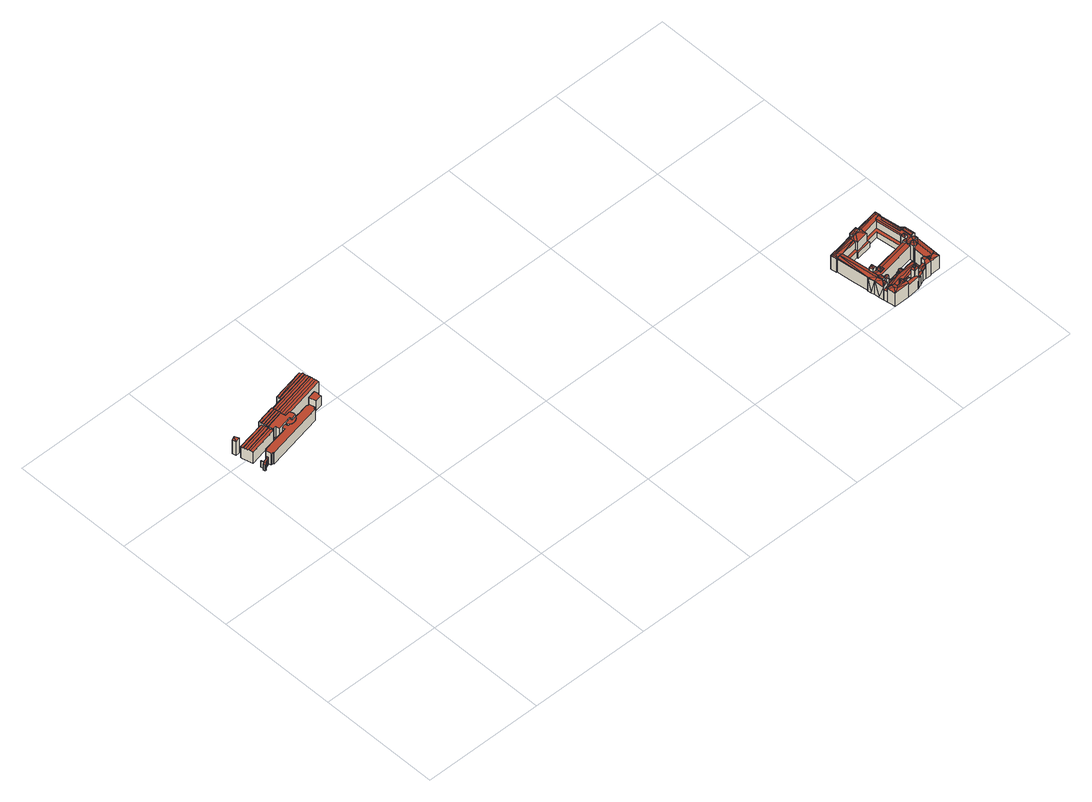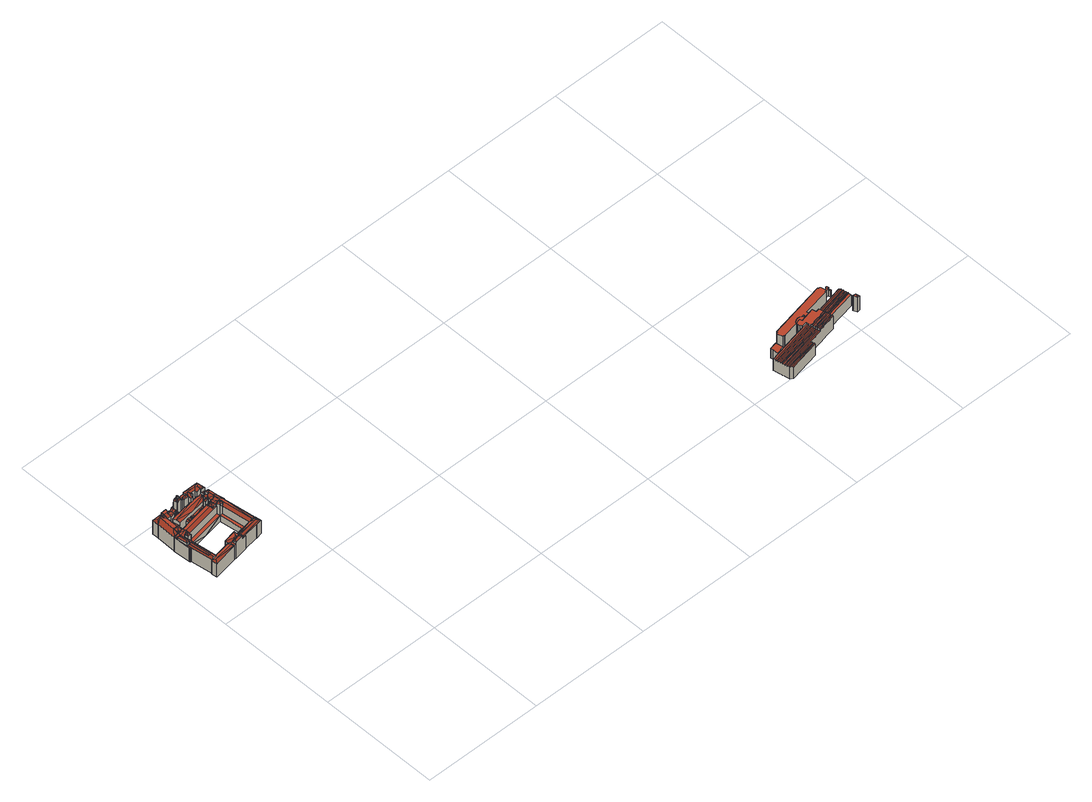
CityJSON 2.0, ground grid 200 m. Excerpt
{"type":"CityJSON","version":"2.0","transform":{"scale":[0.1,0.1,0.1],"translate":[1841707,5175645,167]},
"CityObjects":{
"building1":{"type":"Building","attributes":{"name":"inconnu"},"children":["building1-1"]},
"building1-1":{"type":"BuildingPart","attributes":{"measuredHeight":29.26},"parents":["building1"],"geometry":[{"type":"Solid","lod":"2","boundaries":[[[[0,1,2,3,4,5]],[[6,7,8]],[[9,7,6]],[[10,11,12,13]],[[14,15,16,17,18,19,20,21,22]],[[23,24,25,26,27,28,29,30,31,32,33,34,35,36]],[[37,38,39]],[[39,38,40]],[[41,42,43,44,45,46,47,48,49,50,51]],[[52,53,54]],[[55,53,52]],[[56,55,52]],[[57,54,53,58,59,60]],[[61,62,63,64,65,66,67]],[[59,68,69]],[[60,59,69]],[[70,63,62]],[[71,70,62]],[[66,65,72]],[[65,73,74,72]],[[69,68,75,70,71,76]],[[72,74,77,78,79,80]],[[81,82,83,84]],[[85,82,81]],[[82,86,87,83]],[[87,88,89,90]],[[86,88,87]],[[91,92,93,94]],[[92,95,96,93]],[[89,88,97,98,99]],[[98,100,101,102]],[[97,100,98]],[[100,91,94,101]],[[103,104,105,106]],[[106,105,107,108,109]],[[110,111,112,113]],[[108,110,113,109]],[[114,115,116,117,118]],[[119,120,121]],[[122,119,121]],[[123,124,115,114,121,120]],[[125,119,122]],[[126,119,125]],[[127,128,129,130]],[[117,131,132,118]],[[133,134,135,136]],[[134,137,127,130]],[[135,134,130]],[[136,131,138,139,133]],[[132,131,136]],[[129,128,140,104,103]],[[141,112,111,142,143,144,145,146]],[[147,125,122]],[[148,126,125]],[[149,126,148]],[[150,151,152,153,154,155,156,157,158,159,160,161,162,163,164,165,166,167,168,169,170,171,172,173,174,175,176,177]],[[178,179,180,181,182,183,184,185,186,187,188,189,190,191,192,193,194,195,196,197,198,199,200,201,202,203,204,205]],[[206,207,208,209,210,211]],[[212,0,5,213]],[[214,1,0,212]],[[2,1,214,215,216]],[[2,216,217,3]],[[218,4,3,217]],[[4,218,213,5]],[[219,220,9,6,221]],[[9,220,222,7]],[[7,222,223,8]],[[221,6,8,223]],[[10,224,225,11]],[[11,225,226,12]],[[14,22,227,228,229]],[[230,38,37,16,15,14,229]],[[231,232,233,23,36,190,189,234]],[[235,24,23,233]],[[236,237,25,24,235]],[[238,26,25,237]],[[26,238,239,27]],[[240,28,27,239]],[[28,240,241,29]],[[29,241,242,30]],[[30,242,243,31]],[[31,243,244,32]],[[32,244,245,33]],[[33,245,246,34]],[[34,246,247,35]],[[40,38,230,248,249]],[[250,39,40,249]],[[42,41,51,205,204,251,252]],[[45,253,254,46]],[[47,46,254,255,256,181]],[[47,181,180,48]],[[48,180,179,49]],[[49,179,178,50]],[[50,178,205,51]],[[257,258,259,55,56,124,123,260]],[[166,165,164,163,162,78,77,74,73,65,64,63,70,75,68,59,58,53,55,259,261,262,206,211,210,209,81,84,83,87,90,89,99,98,102,101,94,93,96]],[[95,92,91,100,97,88,86,82,85,208,207,263,264,265,266,267,268,269,270,271,272,273,274,275]],[[95,275,276,96]],[[96,276,10,167]],[[276,224,10]],[[166,96,167]],[[167,10,13,168]],[[277,278,279,280,281,282,283,284,285,286,287,288,289,290,291,292,293,294,147,122,121,114,118,132,136,135,130,129,103,106,109,113,112,141,295,296,297]],[[298,299,300,148,125,147,294]],[[301,149,148,300]],[[123,120,119,126,149,301,302,303,304,305,260]],[[141,146,145,144,17,16,37,39,250,295]],[[227,22,21,151,150,177,306]],[[168,13,12,169]],[[174,173,172,171,170,169,12,226,307,185,184,183,308,253,45,44]],[[174,44,43,175]],[[175,43,42,176]],[[176,42,252,306,177]],[[309,182,181,256]],[[308,183,182,309]],[[185,307,310,186]],[[311,312,187,186,310]],[[187,312,313,188]],[[234,189,188,313]],[[192,191,190,36,35,247,314]],[[192,314,315,193]],[[194,193,315,316,317]],[[194,317,318,195]],[[195,318,319,196]],[[320,197,196,319]],[[198,197,320,321,322]],[[198,322,323,199]],[[324,200,199,323]],[[325,201,200,324]],[[326,202,201,325]],[[327,203,202,326]],[[251,204,203,327]],[[17,144,143,156,155,154,18]],[[142,157,156,143]],[[142,111,110,108,107,105,104,140,128,127,137,134,133,139,138,131,117,116,115,124,56,52,54,57,60,69,76,71,62,61,67,66,72,80,79,161,160,159,158,157]],[[263,207,206,262]],[[208,85,81,209]],[[78,162,161,79]],[[20,152,151,21]],[[19,18,154,153,152,20]],[[323,322,321,320,319,318,317,316,315,314,247,246,245,244,243,242,241,240,239,238,237,236,235,233,232,231,234,313,312,311,310,307,226,225,224,276,275,274,273,272,271,270,269,268,267,266,265,264,263,262,261,259,258,257,260,305,304,303,302,301,300,299,298,294,293,292,291,290,289,288,287,286,285,284,283,282,281,280,279,278,277,297,296,295,250,249,248,230,229,228,227,306,252,251,327,326,325,324],[253,308,309,256,255,254]],[[223,222,220,219,221]],[[217,216,215,214,212,213,218]]]],"semantics":{"surfaces":[{"type":"RoofSurface"},{"type":"WallSurface"},{"type":"GroundSurface"}],"values":[[0,0,0,0,0,0,0,0,0,0,0,0,0,0,0,0,0,0,0,0,0,0,0,0,0,0,0,0,0,0,0,0,0,0,0,0,0,0,0,0,0,0,0,0,0,0,0,0,0,0,0,0,0,0,0,0,0,0,1,1,1,1,1,1,1,1,1,1,1,1,1,1,1,1,1,1,1,1,1,1,1,1,1,1,1,1,1,1,1,1,1,1,1,1,1,1,1,1,1,1,1,1,1,1,1,1,1,1,1,1,1,1,1,1,1,1,1,1,1,1,1,1,1,1,1,1,1,1,1,1,1,1,1,1,1,1,1,1,1,1,2,2,2]]}}]},
"building2":{"type":"Building","attributes":{"name":"inconnu"},"children":["building2-1"]},
"building2-1":{"type":"BuildingPart","attributes":{"measuredHeight":42.95},"parents":["building2"],"geometry":[{"type":"Solid","lod":"2","boundaries":[[[[328,329,330]],[[331,332,328]],[[333,334,328]],[[335,328,336]],[[333,328,335]],[[328,332,329]],[[334,331,328]],[[336,328,330]],[[337,338,339,340,341,342,343,344]],[[345,346,347,348]],[[347,346,349]],[[345,350,351,346]],[[346,351,349]],[[352,353,354]],[[352,355,353]],[[356,357,358,359]],[[360,361,357,362]],[[362,357,356]],[[363,364,365]],[[366,364,363]],[[363,365,367]],[[368,363,367]],[[369,370,371]],[[372,364,366]],[[365,364,370,373,374]],[[371,370,364]],[[353,355,375,369,371]],[[353,371,372,376]],[[354,353,376]],[[371,364,372]],[[361,360,377,376,372,366,363,368],[378,379,380,381,382,383,384,385,386,387]],[[354,377,360]],[[354,376,377]],[[352,354,362,356]],[[354,360,362]],[[388,367,389,390]],[[357,367,388]],[[365,374,389]],[[367,365,389]],[[358,357,388]],[[361,368,367,357]],[[391,392,393,394]],[[395,396,392]],[[397,395,392,391]],[[392,396,393]],[[398,399,400,401]],[[402,403,404,398,401,405]],[[403,406,404]],[[407,408,409,410,411,412,413,414]],[[415,416,417,418,419,420]],[[415,420,421]],[[422,415,421]],[[422,421,423]],[[424,422,423]],[[425,426,427,428,429,430,431]],[[429,432,430]],[[430,432,433,434]],[[433,432,435,436,437]],[[429,438,435]],[[432,429,435]],[[429,428,439,440,438]],[[441,442,443]],[[444,442,441]],[[445,442,444]],[[446,447,444,441,448]],[[449,450,451,452]],[[449,453,454,455,456]],[[449,456,457,458,450]],[[459,449,452]],[[460,449,459]],[[461,453,449]],[[460,461,449]],[[462,463,464,465,466,467,468,469,470,471,472,473]],[[474,475,476]],[[477,475,474]],[[478,479,480,475]],[[477,478,475]],[[481,479,478]],[[482,483,478,477]],[[484,485,486,487,488,489]],[[490,489,488,491,492]],[[493,494,448,495,496,497]],[[498,499,500,501,502,494,493]],[[503,504,505]],[[506,503,505]],[[505,504,507]],[[508,509,510,511]],[[512,510,509,513,514,515,516,517,518]],[[509,508,519,520,521,513]],[[511,510,512,522]],[[522,512,523]],[[524,525,526,527,528,529]],[[530,531,524,532]],[[531,525,524]],[[533,534,535,531,536]],[[531,535,537,538,525]],[[539,540,541,542,543]],[[544,545,546]],[[547,545,544,541]],[[541,540,548,549,547]],[[545,550,546]],[[551,552,553,554,555]],[[553,556,557,554]],[[552,558,556,553]],[[556,558,559,557]],[[560,561,562,563,564,565,566,567,568,569,570,571]],[[572,563,562]],[[573,574,572]],[[574,563,572]],[[575,576,577,578,579,580,581,582,583]],[[584,585,586,587,576,575,588,589,590]],[[591,592,593]],[[591,593,594]],[[593,592,594]],[[594,592,595]],[[596,592,591]],[[597,596,591]],[[598,599,600,601,602,603,604,605,606]],[[607,594,602,608]],[[609,597,591,594,607,610]],[[601,608,602]],[[611,608,601]],[[612,602,594,595,613]],[[603,602,612]],[[614,596,597]],[[615,616,617,618]],[[604,615,618]],[[604,603,615]],[[603,612,615]],[[619,620,621,622,623,624,625,626,627,628,629,630,631]],[[632,633,634,635,636,637,638,639]],[[635,640,641,642,636]],[[643,644,645,646,647,648,649,650,651,652,653,654]],[[655,656,491,657,652,651,658,417,659,660,661]],[[662,663,664,665,666]],[[665,664,667]],[[668,663,669,670]],[[669,663,662]],[[671,668,670,672]],[[673,670,669]],[[674,675,676,677]],[[664,678,679]],[[664,679,667]],[[679,678,680,681,682,683,684]],[[667,675,674]],[[679,675,667]],[[663,678,664]],[[663,668,685,686,680,678]],[[668,671,685]],[[687,669,662]],[[688,689,673,669,687,690]],[[690,687,691,692]],[[688,690,692]],[[693,694,695,696,697,698,699,700]],[[701,702,703,704]],[[705,699,698,706,707,702,701]],[[708,695,694]],[[705,701,709]],[[710,711,712,708,694]],[[713,714,715,716]],[[717,718,715,714]],[[705,709,719,720]],[[709,701,704,719]],[[720,719,704]],[[718,720,704,703,721,715]],[[716,715,722]],[[723,724,725,714,713,726,727]],[[728,729,730]],[[730,731,732]],[[733,731,730]],[[734,733,729]],[[735,734,729]],[[729,733,730]],[[736,735,729]],[[737,738,735]],[[737,735,736]],[[739,740,737]],[[741,739,737]],[[742,737,736]],[[742,682,737]],[[682,741,737]],[[743,736,729]],[[744,745,746]],[[746,745,747,748,749]],[[750,745,744,751]],[[752,753,754,755,745,750,756,757,758,759]],[[749,760,761,746]],[[762,763,764,765,766,744,746,767,768,769,770]],[[747,771,772]],[[748,747,772]],[[745,773,774,747]],[[775,776,777,778,779,780,781,782,783,784,785,786,787,788]],[[789,790,791,792,793,782,781]],[[794,795,796,797,798,779,778,799,800,801,802,786,785]],[[783,803,784]],[[804,805,806]],[[805,803,783,806]],[[807,808,809]],[[784,807,809]],[[803,807,784]],[[810,784,809,811]],[[812,807,803,813,814,815,816]],[[817,818,819,820,821,822]],[[822,823,824,825]],[[825,824,826]],[[827,828,824,823]],[[822,825,826,829]],[[821,830,822]],[[820,831,830,821]],[[830,823,822]],[[820,832,831]],[[832,833,831]],[[819,832,820]],[[833,827,823,830]],[[833,830,831]],[[834,822,829,835]],[[836,837,838,817,822,834,458]],[[839,451,834,835,840]],[[841,842,843,844,797,845,846,847,848,849,850,851,852,791,853,854]],[[855,845,856]],[[857,846,845]],[[845,855,858,859,857]],[[845,797,860]],[[856,845,860,861]],[[862,863,864,865,866]],[[867,868,869,675,870,684,742,736,871,872,873,874,875,876]],[[877,878,879,880,881,882,883,884,885,886,887,888,889,890,891,892,893]],[[894,895,896,897,898,899,900,876,901,902,903,904,905,906,907,908]],[[896,895,909,910,911,912,913,914,903,902,873,915,916,917,918,919,920,921,922,923,924]],[[385,335,336,386]],[[384,383,333,335,385]],[[382,334,333,383]],[[334,382,381,331]],[[332,331,381,380,379]],[[332,379,378,329]],[[329,378,387,330]],[[386,336,330,387]],[[925,337,344,926]],[[927,338,337,925]],[[928,339,338,927]],[[339,928,929,340]],[[926,344,343,930]],[[351,350,345,862,866,804,806]],[[351,806,783,349]],[[929,931,932,356,359,358,341,340]],[[933,352,356,932]],[[934,355,352,933]],[[369,375,355,934,935,631,630]],[[369,630,629,370]],[[374,373,370,629,628,445,444]],[[389,374,444,447,502]],[[395,868,867,396]],[[396,867,900,899,393]],[[936,937,403,402,643]],[[403,937,938,406]],[[399,647,646,400]],[[939,940,409,408,941]],[[410,409,940,942,943]],[[410,943,944,945,946,659,416,415,422,424,411]],[[416,659,417]],[[440,439,428,904,903,914,913,438]],[[437,436,435,438,913,912,911,910,909,433]],[[442,947,948,443]],[[949,950,495,448,441,443,948]],[[451,839,808,452]],[[460,812,816,461]],[[456,455,454,453,815,814,923,922,951,952]],[[457,456,952,953,836,458]],[[462,473,954,955,956]],[[957,463,462,956]],[[958,464,463,957]],[[464,958,959,465]],[[960,961,796,466,465,959]],[[466,796,795,467]],[[471,962,963,472]],[[954,473,472,963]],[[964,965,966,482,477,474,967]],[[478,483,482,966,968,941,408,407]],[[481,414,413,479]],[[969,967,474,476,970]],[[971,972,973,490,492,491,656]],[[487,486,485,974,975,653,652]],[[488,487,652,657,491]],[[930,343,342,500,499,498,976]],[[494,502,447,446,448]],[[496,495,950,977,978]],[[504,503,979,980,981]],[[512,518,517,516,515,514,513,693,700,699,705,720,718,717,714,523]],[[725,982,983,511,522,523,714]],[[984,985,986,689,688,508,511,983]],[[513,521,520,519,508,688,692,691,710,694,693]],[[406,938,987,531,530,532,404]],[[988,917,916,533,536,531,987]],[[535,743,729,537]],[[525,538,537,729,728,989,990,991]],[[526,525,991,992,993,759]],[[526,759,758,527]],[[994,995,540,539,996]],[[997,550,545,547,549,548,540,995,998,976,498,493,497,496,978]],[[550,997,999,546]],[[552,785,784,558]],[[557,559,558,784,810,470,469]],[[1000,1001,561,560,1002]],[[1003,1004,562,561,1001]],[[1005,572,562,1004]],[[1006,573,572,1005]],[[1007,574,573,1006]],[[1008,1009,563,574,1007]],[[970,476,475,480,479,413,412,423,421,420,419,418,658,651,650,750,751,744,766,765,764,763,762,770,769,768,767,564,563,1009,1010,1011]],[[566,1012,1013,567]],[[567,1013,1014,568]],[[568,1014,1015,569]],[[569,1015,1016,570]],[[570,1016,1017,571]],[[560,571,1017,1018,1002]],[[1019,584,590,589,588,575,583,582,581,1020,1021,828,827,833,832,819,818,1022,1023]],[[1024,585,584,1019]],[[587,586,585,1024,1025,996,539,543]],[[580,579,578,544,546,999,1026]],[[581,580,1026,1027,1020]],[[600,599,598,748,772,1028,1029,1030]],[[1031,1032,1033,611,601,600,1030]],[[611,1033,1034,608]],[[1035,1036,607,608,1034]],[[1037,771,747,609,610,607,1036,1038]],[[596,504,981,1039,1040,592]],[[613,595,592,1040,1041,624,623]],[[612,613,623,622,621,615]],[[615,621,620,616]],[[618,617,616,620,619,1042,1043]],[[1044,604,618,1043]],[[1045,760,749,606,605,604,1044]],[[1042,619,631,935]],[[1046,1047,625,624,1041]],[[625,1047,1048,626]],[[947,442,445,628,627,626,1048]],[[641,640,776,775,788,642]],[[637,636,642,788,787,786,802,638]],[[1049,654,653,975]],[[643,654,1049,1050,936]],[[1051,660,659,946]],[[1052,661,660,1051]],[[661,1052,1053,655]],[[1054,971,656,655,1053]],[[1055,673,689,986]],[[1056,670,673,1055]],[[1057,1058,672,670,1056]],[[1059,671,672,1058]],[[671,1059,1060,685]],[[681,680,686,685,1060,1061,740,739,741,682]],[[684,870,679]],[[679,870,675]],[[675,884,883,676]],[[1062,982,725,724,858]],[[696,695,708,712,711,687,662,666,665,667,674,697]],[[697,674,677,698]],[[702,707,706,698,677,676,883,882,881]],[[702,881,880,703]],[[715,850,849,722]],[[1063,1064,734]],[[735,1065,1063]],[[735,1063,734]],[[1066,1065,735]],[[738,1067,1066]],[[738,1066,735]],[[754,732,731,733,734,1064,1068,979,503,506,755]],[[753,1069,989,728,730,732,754]],[[759,993,1070,752]],[[1069,753,752,1070]],[[771,1037,1028,772]],[[761,760,1045,1012,566]],[[1071,1072,797,796,961]],[[792,878,877,793]],[[803,805,897,896,924,813]],[[813,924,923,814]],[[808,839,840,809]],[[962,471,470,810,811,809,840,1073]],[[1074,837,836,953]],[[1075,1076,838,837,1074]],[[1077,1078,817,838,1076]],[[1022,818,817,1078]],[[828,1021,1079,824]],[[824,1079,1080,826]],[[1081,829,826,1080]],[[829,1081,1082,835]],[[1073,840,835,1082]],[[797,1072,1083,860]],[[1084,1085,861,860,1083]],[[1086,1087,1088,855,856,861,1085,1089]],[[855,1088,1062,858]],[[852,851,879,878,792]],[[852,792,791]],[[886,863,1090]],[[1091,886,1090]],[[893,1090,862]],[[1092,1090,893]],[[1090,863,862]],[[869,397,391]],[[885,869,391,863]],[[886,885,863]],[[868,395,397,869]],[[737,740,1061,1093,1094]],[[1067,738,737,1094]],[[1095,887,886,1091]],[[887,1095,1096,888]],[[888,1096,1097,889]],[[889,1097,1098,890]],[[1099,891,890,1098]],[[891,1099,1100,892]],[[892,1100,1092,893]],[[884,675,869,885]],[[922,921,920,919,918,917,988,974,485,484,489,490,973,951]],[[901,876,875,874,873,902]],[[900,867,876]],[[915,873,872]],[[866,865,864,898,897,805,804]],[[844,843,842,841,854,789,781,780,779,798,797]],[[853,790,789,854]],[[853,791,790]],[[916,915,872,871,736,743,535,534,533]],[[848,847,846,857,859,858,724,723,727,726,713,716,722,849]],[[879,851,850,715,721,703,880]],[[687,711,710,691]],[[683,682,742,684]],[[649,756,750,650]],[[648,757,756,649]],[[801,800,799,633,632,639,638,802]],[[778,777,776,640,635,634,633,799]],[[774,597,609,747]],[[774,773,745,755,506,505,507,614,597]],[[748,598,606,749]],[[565,564,767,746,761,566]],[[467,795,794,785,552,551,555,554,468]],[[542,541,544,578,577,576,587,543]],[[648,647,399,398,404,532,524,529,528,527,758,757]],[[504,596,614,507]],[[468,554,557,469]],[[807,459,452,808]],[[812,460,459,807]],[[815,453,461,816]],[[450,834,451]],[[450,458,834]],[[895,894,430,434,433,909]],[[908,907,906,905,904,428,427,426,425,431,430,894]],[[418,417,658]],[[411,424,423,412]],[[414,481,478,407]],[[645,644,643,402,405,401,400,646]],[[898,864,863,391,394,393,899]],[[501,500,342,341,358,388,390,389,502]],[[793,877,893,862,345,348,347,782]],[[782,347,349,783]],[[1079,1021,1020,1027,1026,999,997,978,977,950,949,948,947,1048,1047,1046,1041,1040,1039,981,980,979,1068,1064,1063,1065,1066,1067,1094,1093,1061,1060,1059,1058,1057,1056,1055,986,985,984,983,982,1062,1088,1087,1086,1089,1085,1084,1083,1072,1071,961,960,959,958,957,956,955,954,963,962,1073,1082,1081,1080],[991,990,989,1069,1070,993,992],[1098,1097,1096,1095,1091,1090,1092,1100,1099],[1049,975,974,988,987,938,937,936,1050],[1031,1030,1029,1028,1037,1038,1036,1035,1034,1033,1032],[1013,1012,1045,1044,1043,1042,935,934,933,932,931,929,928,927,925,926,930,976,998,995,994,996,1025,1024,1019,1023,1022,1078,1077,1076,1075,1074,953,952,951,973,972,971,1054,1053,1052,1051,946,945,944,943,942,940,939,941,968,966,965,964,967,969,970,1011,1010,1009,1008,1007,1006,1005,1004,1003,1001,1000,1002,1018,1017,1016,1015,1014]]]],"semantics":{"surfaces":[{"type":"RoofSurface"},{"type":"WallSurface"},{"type":"GroundSurface"}],"values":[[0,0,0,0,0,0,0,0,0,0,0,0,0,0,0,0,0,0,0,0,0,0,0,0,0,0,0,0,0,0,0,0,0,0,0,0,0,0,0,0,0,0,0,0,0,0,0,0,0,0,0,0,0,0,0,0,0,0,0,0,0,0,0,0,0,0,0,0,0,0,0,0,0,0,0,0,0,0,0,0,0,0,0,0,0,0,0,0,0,0,0,0,0,0,0,0,0,0,0,0,0,0,0,0,0,0,0,0,0,0,0,0,0,0,0,0,0,0,0,0,0,0,0,0,0,0,0,0,0,0,0,0,0,0,0,0,0,0,0,0,0,0,0,0,0,0,0,0,0,0,0,0,0,0,0,0,0,0,0,0,0,0,0,0,0,0,0,0,0,0,0,0,0,0,0,0,0,0,0,0,0,0,0,0,0,0,0,0,0,0,0,0,0,0,0,0,0,0,0,0,0,0,0,0,0,0,0,0,0,0,0,0,0,0,0,0,0,0,0,0,0,0,0,0,0,0,0,0,0,1,1,1,1,1,1,1,1,1,1,1,1,1,1,1,1,1,1,1,1,1,1,1,1,1,1,1,1,1,1,1,1,1,1,1,1,1,1,1,1,1,1,1,1,1,1,1,1,1,1,1,1,1,1,1,1,1,1,1,1,1,1,1,1,1,1,1,1,1,1,1,1,1,1,1,1,1,1,1,1,1,1,1,1,1,1,1,1,1,1,1,1,1,1,1,1,1,1,1,1,1,1,1,1,1,1,1,1,1,1,1,1,1,1,1,1,1,1,1,1,1,1,1,1,1,1,1,1,1,1,1,1,1,1,1,1,1,1,1,1,1,1,1,1,1,1,1,1,1,1,1,1,1,1,1,1,1,1,1,1,1,1,1,1,1,1,1,1,1,1,1,1,1,1,1,1,1,1,1,1,1,1,1,1,1,1,1,1,1,1,1,1,1,1,1,1,1,1,1,1,1,1,1,1,1,1,1,1,1,1,1,1,1,1,1,1,1,1,1,1,1,1,1,2]]}}]}
},
"vertices":[
[1484,3907,587],[1352,3880,587],[1377,3761,587],[1493,3786,587],[1483,3832,587],[1499,3835,587],[56,3983,690],[17,3905,668],[80,3917,690],[2,3973,668],[572,3751,442],[584,3684,442],[630,3692,442],[617,3762,442],[1026,3777,488],[1023,3785,488],[1002,3840,488],[934,3825,488],[936,3819,488],[945,3804,488],[954,3788,488],[961,3769,488],[961,3764,488],[203,3504,518],[133,3487,518],[124,3529,518],[110,3525,518],[124,3467,518],[99,3463,518],[107,3427,518],[119,3429,518],[131,3437,518],[152,3456,518],[183,3473,518],[215,3482,518],[232,3504,518],[225,3537,518],[1002,3840,436],[1023,3785,428],[1144,3870,428],[1155,3811,429],[949,3716,624],[955,3726,624],[877,3709,624],[867,3748,624],[771,3726,624],[777,3704,624],[801,3675,624],[829,3660,624],[864,3656,624],[902,3665,624],[935,3692,624],[809,4037,657],[511,3966,664],[810,4032,664],[508,3979,646],[808,4044,646],[811,4029,663],[516,3942,652],[517,3935,648],[817,3999,648],[825,3955,663],[825,3956,664],[527,3891,664],[533,3866,651],[534,3862,648],[831,3927,648],[831,3928,649],[519,3928,664],[818,3993,664],[526,3898,648],[824,3964,648],[832,3919,664],[535,3857,662],[535,3855,664],[525,3900,649],[818,3991,663],[542,3827,647],[542,3824,646],[838,3889,646],[838,3892,648],[525,3900,613],[49,3788,632],[527,3891,632],[526,3898,618],[47,3796,613],[54,3764,614],[533,3866,614],[57,3753,631],[535,3857,631],[534,3862,622],[72,3688,614],[74,3678,631],[552,3782,631],[549,3792,614],[82,3644,613],[559,3748,613],[63,3725,614],[542,3827,614],[535,3855,630],[66,3715,632],[543,3820,632],[542,3824,621],[1605,4086,632],[832,3919,632],[838,3892,616],[1611,4057,616],[838,3889,621],[840,3881,632],[1613,4048,632],[845,3854,616],[847,3845,632],[1621,4012,632],[1619,4022,616],[1581,4203,616],[809,4037,616],[810,4032,626],[811,4029,632],[1582,4196,632],[1032,4124,616],[1033,4116,632],[1575,4232,632],[1573,4239,616],[1037,4094,620],[808,4044,620],[1541,4266,632],[1026,4153,632],[825,3955,632],[831,3928,616],[1603,4096,616],[1598,4123,632],[817,3999,616],[1588,4167,616],[818,3991,631],[824,3964,616],[1596,4131,616],[1590,4159,631],[825,3956,629],[817,3999,617],[818,3993,628],[831,3927,617],[1629,3975,617],[853,3812,618],[933,3830,619],[934,3825,617],[1002,3840,617],[1144,3870,617],[1572,4244,617],[1528,4275,616],[1023,4168,616],[961,3764,649],[961,3769,649],[954,3788,649],[945,3804,649],[936,3819,649],[934,3825,649],[933,3830,649],[853,3812,649],[847,3845,649],[845,3854,649],[840,3881,649],[838,3889,649],[542,3824,649],[543,3820,649],[549,3792,649],[552,3782,649],[559,3748,649],[572,3751,649],[617,3762,649],[630,3692,649],[687,3706,649],[726,3715,649],[755,3722,649],[771,3726,649],[867,3748,649],[877,3709,649],[955,3726,649],[962,3751,649],[902,3665,619],[864,3656,619],[829,3660,619],[801,3675,619],[767,3669,619],[755,3722,619],[726,3715,619],[687,3706,619],[696,3655,619],[250,3567,619],[251,3554,619],[234,3550,619],[225,3537,619],[232,3504,619],[242,3456,619],[254,3448,619],[277,3452,619],[281,3435,619],[1242,3639,619],[1239,3657,619],[1257,3660,619],[1263,3672,619],[1247,3757,619],[1235,3762,619],[1214,3758,619],[1211,3772,619],[949,3716,619],[935,3692,619],[516,3942,614],[36,3841,614],[47,3796,614],[525,3900,614],[519,3928,614],[517,3935,614],[1484,3907,397],[1499,3835,397],[1352,3880,397],[1364,3821,397],[1377,3761,397],[1493,3786,397],[1483,3832,397],[29,3978,397],[2,3973,397],[56,3983,397],[17,3905,397],[80,3917,397],[572,3751,397],[584,3684,397],[630,3692,397],[961,3764,397],[993,3771,397],[1026,3777,397],[1023,3785,397],[230,3543,397],[225,3537,397],[203,3504,397],[234,3550,397],[133,3487,397],[129,3508,397],[124,3529,397],[110,3525,397],[124,3467,397],[99,3463,397],[107,3427,397],[119,3429,397],[131,3437,397],[152,3456,397],[183,3473,397],[215,3482,397],[232,3504,397],[1089,3798,397],[1155,3811,397],[1144,3870,397],[949,3716,397],[955,3726,397],[771,3726,397],[777,3704,397],[789,3690,397],[801,3675,397],[808,4044,397],[658,4011,397],[508,3979,397],[1037,4094,397],[511,3966,397],[516,3942,397],[36,3841,397],[47,3796,397],[48,3792,397],[49,3788,397],[52,3776,397],[54,3764,397],[56,3758,397],[57,3753,397],[63,3725,397],[66,3715,397],[72,3688,397],[74,3678,397],[82,3644,397],[559,3748,397],[1619,4022,397],[1613,4048,397],[1612,4053,397],[1611,4057,397],[1605,4086,397],[1603,4096,397],[1601,4109,397],[1598,4123,397],[1596,4131,397],[1593,4145,397],[1590,4159,397],[1588,4167,397],[1582,4196,397],[1581,4203,397],[1575,4232,397],[1574,4235,397],[1573,4239,397],[1572,4244,397],[1629,3975,397],[1621,4012,397],[1620,4017,397],[1541,4266,397],[1535,4271,397],[1528,4275,397],[1023,4168,397],[1026,4153,397],[1032,4124,397],[1033,4116,397],[1035,4105,397],[962,3751,397],[687,3706,397],[755,3722,397],[767,3669,397],[696,3655,397],[473,3611,397],[250,3567,397],[251,3554,397],[242,3456,397],[254,3448,397],[265,3450,397],[277,3452,397],[281,3435,397],[1242,3639,397],[1239,3657,397],[1248,3658,397],[1257,3660,397],[1263,3672,397],[1247,3757,397],[1235,3762,397],[1214,3758,397],[1211,3772,397],
[9098,105,439],[9109,95,428],[9111,100,428],[9086,96,428],[9092,92,428],[9088,115,428],[9085,111,428],[9106,117,428],[9109,115,428],[9139,146,175],[9138,156,175],[9126,154,175],[9128,142,175],[9131,140,175],[9137,113,175],[9155,122,175],[9150,146,175],[9391,682,333],[9424,655,343],[9449,690,333],[9437,688,333],[9457,629,333],[9399,628,333],[9400,621,333],[9058,135,350],[9069,120,385],[9075,125,385],[9054,128,351],[9123,144,351],[9120,128,385],[9131,140,351],[9128,142,351],[9108,122,390],[9113,119,390],[9114,131,385],[9114,91,390],[9081,78,385],[9122,85,385],[9087,87,390],[9125,92,385],[9116,96,390],[9063,70,351],[9072,63,351],[9075,81,385],[9083,90,390],[9088,65,351],[9135,73,351],[9063,74,351],[9080,116,390],[9082,119,390],[9109,95,390],[9092,92,390],[9090,93,390],[9086,96,390],[9085,111,390],[9088,115,390],[9105,117,390],[9106,117,390],[9109,115,390],[9111,100,390],[9137,113,351],[9143,87,351],[9139,106,351],[8734,562,334],[8708,525,343],[8745,499,334],[8743,509,334],[8673,549,335],[8682,486,335],[8687,552,335],[8748,312,280],[8751,289,270],[8796,295,270],[8793,319,280],[8790,341,270],[8743,334,270],[8745,331,271],[8791,335,273],[8743,331,271],[9059,378,111],[9058,382,111],[9023,376,108],[9025,358,109],[9031,359,109],[9038,298,113],[9056,300,114],[9045,375,110],[9015,357,123],[8983,353,116],[8988,310,116],[8990,291,116],[9012,294,122],[9023,296,125],[9025,296,123],[9025,358,119],[9038,298,116],[9031,359,116],[8762,490,298],[8754,489,298],[8745,487,298],[8740,486,298],[8784,454,313],[8814,500,298],[8771,492,298],[8786,454,313],[8828,424,298],[8821,461,298],[8797,418,298],[8803,419,298],[8819,422,298],[8754,410,298],[8747,447,298],[8751,429,298],[9152,49,188],[9092,27,180],[9152,46,187],[9135,73,193],[9088,65,192],[9145,80,192],[9143,87,193],[9150,57,189],[9431,472,330],[9475,432,308],[9475,439,308],[9478,523,308],[9389,511,308],[9389,506,308],[9389,498,308],[9389,431,308],[9397,431,308],[9469,432,308],[9476,532,308],[9395,516,308],[9396,512,308],[9548,813,281],[9546,827,281],[9542,827,281],[9542,831,281],[9529,830,281],[9537,767,281],[9546,768,281],[9561,592,281],[9548,591,281],[9552,531,281],[9567,532,281],[9546,813,281],[9111,395,122],[9102,307,129],[9131,311,120],[9084,391,129],[9059,378,121],[9056,300,118],[9090,305,127],[9045,375,118],[9057,386,122],[9058,382,122],[8817,390,124],[8807,389,121],[8814,349,121],[8823,293,121],[8852,298,129],[8836,394,129],[8863,399,115],[8879,302,115],[8874,331,115],[9222,115,198],[9145,80,198],[9152,49,185],[9232,83,185],[9223,110,196],[9211,149,185],[9155,122,185],[9137,113,185],[9139,106,188],[9143,87,195],[8605,196,207],[8618,141,209],[8683,179,230],[8679,207,231],[8688,149,229],[8917,1188,332],[8952,1160,341],[9027,1175,341],[9051,1211,332],[9056,1155,332],[8927,1133,332],[8929,1133,332],[8932,1134,332],[8968,1140,332],[9010,1147,332],[9051,1154,332],[8917,1186,332],[8919,1178,332],[8926,1134,332],[9052,1204,332],[9060,1156,332],[8748,312,282],[8708,285,301],[8713,252,302],[8755,258,283],[8755,261,283],[8751,289,282],[8743,331,283],[8729,329,287],[8745,331,282],[8722,382,288],[8698,377,299],[8657,369,318],[8723,373,288],[8669,279,319],[8675,280,317],[9332,207,202],[9206,162,207],[9319,140,220],[9327,151,218],[9337,164,215],[9296,108,213],[9232,83,211],[9297,92,207],[9223,110,220],[9211,149,211],[9222,115,219],[9234,80,210],[9532,766,327],[9489,761,327],[9521,738,339],[9546,768,327],[9537,767,327],[9531,617,339],[9561,592,327],[9504,585,327],[9548,591,327],[9316,265,118],[9311,288,118],[9303,317,120],[9279,333,124],[9260,330,128],[9270,266,127],[9281,203,126],[9294,207,123],[9301,210,122],[9307,217,120],[9312,229,119],[9315,247,118],[9297,326,121],[9291,331,122],[9285,333,123],[9383,151,307],[9327,151,307],[9319,140,304],[9296,108,295],[9297,92,290],[9297,85,288],[9381,87,287],[9381,95,290],[9382,118,297],[9384,219,287],[9331,219,287],[9332,207,291],[9337,164,303],[9383,164,303],[9383,185,297],[9384,210,290],[8695,71,292],[8637,3,267],[8714,49,283],[8717,49,283],[8891,8,270],[8618,141,268],[8692,127,292],[8855,153,279],[8857,138,278],[8860,120,278],[8847,118,283],[8854,52,283],[8881,84,271],[8894,102,265],[8887,144,266],[8885,156,266],[8755,89,268],[8820,91,268],[8753,138,270],[8753,123,269],[8818,114,270],[8901,53,283],[8897,8,270],[8688,149,290],[8903,69,280],[8975,70,280],[8975,73,279],[8975,111,267],[8975,73,238],[8975,70,238],[8903,69,238],[8901,53,238],[8897,8,238],[8891,8,238],[8891,2,238],[9093,24,238],[9092,27,238],[9088,65,238],[9072,63,238],[9063,70,238],[9063,74,238],[9481,990,306],[9466,1110,306],[9446,1107,311],[9443,1107,312],[9485,777,312],[9487,777,311],[9507,779,306],[9505,799,306],[9422,1105,306],[9436,987,306],[9462,774,306],[8790,341,118],[8791,335,118],[8793,319,118],[8796,295,118],[8751,289,125],[8755,261,125],[8764,262,123],[8765,257,124],[8803,263,118],[8823,293,115],[8814,349,114],[8790,345,118],[8920,337,112],[8874,331,111],[8852,298,115],[8990,291,118],[8983,353,111],[8982,357,111],[8919,346,111],[8881,1155,282],[8510,1088,283],[8543,1065,298],[8886,1125,298],[8882,1151,284],[8890,1098,283],[8494,1104,277],[8840,1167,277],[8594,1127,275],[8487,1112,273],[8593,1131,273],[8837,1169,275],[8892,1085,278],[8627,1020,272],[8900,1069,272],[8897,1086,278],[8520,1029,283],[8619,1026,276],[8510,1008,277],[8513,1008,277],[8517,1009,277],[8561,1017,276],[8615,1026,276],[8502,1007,273],[8507,1007,275],[8879,1171,276],[8917,1188,273],[8837,1175,273],[8841,1173,274],[8919,1178,276],[8917,1186,273],[8927,1133,308],[8926,1134,309],[8886,1125,308],[8890,1098,295],[8892,1085,288],[8897,1086,288],[8932,1134,308],[8929,1133,308],[8972,1121,325],[8906,1021,288],[9113,1059,288],[9013,1128,325],[8968,1140,325],[8900,1069,288],[8905,1023,288],[8882,1151,297],[8983,1137,328],[8919,1178,288],[8879,1171,288],[8881,1155,295],[9098,1164,307],[9060,1156,306],[9101,1121,288],[9102,1139,295],[9056,1155,306],[9051,1154,306],[9000,1140,328],[9010,1147,325],[9104,1106,288],[9105,1122,288],[9091,1201,292],[9090,1210,289],[9052,1204,288],[9097,1166,305],[9092,1195,294],[8675,280,297],[8669,279,295],[8681,236,297],[8679,207,294],[8686,208,297],[8605,196,265],[8603,196,265],[8584,355,267],[8651,368,294],[8578,469,271],[8569,468,268],[8510,1008,274],[8507,1007,273],[8513,1008,275],[8561,1017,294],[8657,369,296],[8990,291,182],[8683,179,200],[9270,266,200],[8753,138,185],[8855,153,185],[8885,156,184],[8765,257,180],[8803,263,180],[8715,241,188],[8681,236,193],[8686,208,196],[8679,207,197],[8764,262,179],[8755,261,180],[8755,258,181],[8713,252,187],[8887,144,182],[9281,203,184],[9056,300,183],[9038,298,183],[9025,296,183],[9023,296,183],[9012,294,182],[9260,330,185],[9131,311,184],[9102,307,183],[9090,305,183],[8753,123,180],[8857,138,179],[8688,149,192],[8692,127,187],[9436,987,298],[9422,1105,298],[9443,1107,307],[9446,1107,308],[9437,1180,308],[9419,1178,300],[9391,1173,289],[9449,690,289],[9457,629,289],[9504,585,305],[9489,761,308],[9487,777,308],[9485,777,307],[9462,774,298],[9386,1172,280],[9385,1159,275],[9382,1156,269],[9381,1155,266],[9437,688,267],[9532,766,279],[9537,767,275],[9529,830,275],[9481,1188,277],[9478,1187,279],[9466,1110,294],[9481,990,294],[9505,799,294],[9507,779,294],[9374,560,312],[9399,628,290],[9363,621,292],[9400,621,292],[9476,532,298],[9478,523,295],[9552,527,292],[9548,591,288],[9552,531,292],[9395,516,297],[9384,506,293],[9389,506,293],[9389,511,295],[9396,512,295],[9386,210,274],[9384,210,274],[9383,185,290],[9412,178,294],[9436,152,310],[9468,153,310],[9412,118,290],[9553,97,274],[9499,154,310],[9554,208,274],[9382,118,290],[9381,95,274],[9551,208,274],[9412,125,292],[9423,151,301],[9383,164,295],[9383,151,299],[9475,432,310],[9560,528,274],[9397,431,278],[9397,412,278],[9389,412,274],[9478,523,275],[9552,527,275],[9391,1173,276],[9419,1178,276],[9437,1180,276],[9478,1187,277],[9436,1225,294],[9097,1166,289],[9098,1164,287],[9102,1139,277],[9105,1122,271],[9101,1121,270],[9104,1106,265],[9381,1155,269],[9385,1159,270],[9386,1172,276],[9089,1214,274],[9475,1280,271],[9092,1195,279],[9090,1210,275],[9091,1201,278],[9488,1189,277],[9478,1281,269],[9391,682,128],[8734,562,128],[8743,509,128],[9363,621,128],[9399,628,128],[8682,486,278],[8673,549,278],[8687,552,273],[8619,1026,274],[8657,369,292],[8698,377,278],[8695,392,278],[8689,437,278],[8687,449,278],[8684,472,278],[9437,688,125],[9381,1155,125],[9104,1106,125],[9113,1059,125],[8906,1021,125],[8905,1023,125],[8900,1069,125],[8627,1020,125],[8687,552,125],[8734,562,125],[8680,978,125],[8883,1013,125],[8888,988,125],[9140,1032,125],[9135,1061,125],[9338,1098,125],[9391,682,125],[8814,500,276],[8821,461,292],[9374,560,292],[9363,621,268],[8743,509,268],[8745,499,272],[8682,486,272],[8687,449,287],[8689,437,292],[8747,447,292],[8740,486,277],[8745,487,277],[8754,489,276],[8762,490,276],[8771,492,276],[8828,424,280],[8819,422,280],[8803,419,280],[8797,418,280],[8754,410,280],[8751,429,286],[8698,377,273],[8722,382,273],[8723,373,270],[8807,389,270],[8817,390,270],[8836,394,270],[8863,399,270],[9389,498,272],[9389,506,274],[9384,506,274],[9139,146,9],[9150,146,9],[9138,156,9],[9126,154,9],[9128,142,9],[9155,122,9],[9125,143,9],[9123,144,9],[9058,135,9],[9054,128,9],[9063,74,9],[8790,341,9],[8743,334,9],[8743,331,9],[9041,379,9],[9023,376,9],[9058,382,9],[9024,367,9],[9025,358,9],[9015,357,9],[8999,355,9],[8983,353,9],[9092,27,9],[9152,46,9],[9152,47,9],[9152,49,9],[9389,498,9],[9389,431,9],[9397,431,9],[9546,813,9],[9547,813,9],[9548,813,9],[9546,827,9],[9542,827,9],[9542,831,9],[9535,831,9],[9529,830,9],[9552,531,9],[9567,532,9],[9084,391,9],[9071,389,9],[9057,386,9],[9111,395,9],[9058,384,9],[9121,353,9],[9131,311,9],[8874,331,9],[8869,365,9],[8863,399,9],[8807,389,9],[8814,349,9],[9211,149,9],[9192,66,9],[9232,83,9],[8605,196,9],[8611,168,9],[8618,141,9],[9052,1204,9],[9051,1211,9],[8917,1188,9],[8877,1181,9],[8837,1175,9],[8729,329,9],[8723,373,9],[8675,280,9],[8691,282,9],[8708,285,9],[8711,268,9],[8713,252,9],[9269,184,9],[9206,162,9],[9332,207,9],[9234,80,9],[9209,155,9],[9297,92,9],[9314,277,9],[9311,288,9],[9316,265,9],[9307,303,9],[9303,317,9],[9297,326,9],[9291,331,9],[9285,333,9],[9282,333,9],[9279,333,9],[9269,332,9],[9260,330,9],[9281,203,9],[9294,207,9],[9301,210,9],[9307,217,9],[9312,229,9],[9315,247,9],[9316,256,9],[9384,219,9],[9381,87,9],[9381,95,9],[9384,210,9],[9384,215,9],[9331,219,9],[9332,213,9],[9297,85,9],[9339,86,9],[8857,138,9],[8859,129,9],[8860,120,9],[8847,118,9],[8833,116,9],[8818,114,9],[8820,91,9],[8788,90,9],[8755,89,9],[8753,123,9],[8754,106,9],[8628,72,9],[8637,3,9],[8891,8,9],[8975,73,9],[8975,111,9],[8894,102,9],[8887,144,9],[8891,5,9],[8891,2,9],[9093,24,9],[8790,345,9],[8790,343,9],[8982,357,9],[8919,346,9],[8920,337,9],[8897,334,9],[8837,1169,9],[8594,1127,9],[8594,1129,9],[8593,1131,9],[8487,1112,9],[8502,1007,9],[8507,1007,9],[9090,1210,9],[8593,275,9],[8603,196,9],[8584,355,9],[8576,411,9],[8569,468,9],[8604,196,9],[8681,236,9],[8715,241,9],[9505,1009,9],[9481,1188,9],[9552,527,9],[9397,412,9],[9393,412,9],[9389,412,9],[9388,311,9],[9386,210,9],[9553,97,9],[9554,208,9],[9551,208,9],[9560,528,9],[9488,1189,9],[9483,1235,9],[9478,1281,9],[9475,1280,9],[9282,1247,9],[9089,1214,9],[9477,1281,9],[9063,622,9],[8734,562,9],[9391,682,9],[8542,738,9],[8578,469,9],[8680,978,9],[8883,1013,9],[8888,988,9],[9140,1032,9],[9135,1061,9],[9338,1098,9]
]}
